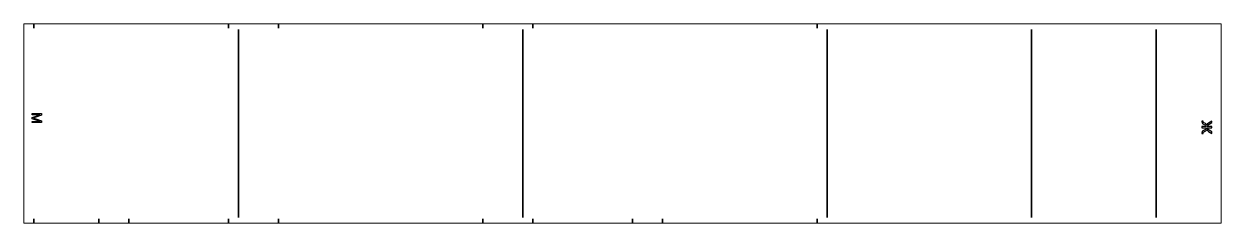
# Model space of a CAD drawing. Header units: millimetres. Extents: x -548 to 652, y -228 to -28.
import ezdxf

# ---------------------------------------------------------------- set-up
doc = ezdxf.new("R2010")
doc.units = ezdxf.units.MM
doc.header["$MEASUREMENT"] = 0
doc.layers.add('layer 1', color=7, linetype='Continuous')
doc.layers.add('layer 2', color=7, linetype='Continuous')

msp = doc.modelspace()

# ---------------------------------------------------------------- linework, layer by layer
at = {"layer": 'layer 1', "lineweight": 35}
for points in [[(-538.0811, -32.7053), (-538.0811, -32.7053), (-538.0811, -28.4196), (-538.0811, -28.4196)], [(-343.0813, -32.7053), (-343.0813, -32.7053), (-343.0813, -28.4196), (-343.0813, -28.4196)], [(-333.0811, -222.6985), (-333.0811, -222.6985), (-333.0811, -34.1338), (-333.0811, -34.1338)], [(-293.0814, -32.7053), (-293.0814, -32.7053), (-293.0814, -28.4196), (-293.0814, -28.4196)], [(-88.0814, -32.7053), (-88.0814, -32.7053), (-88.0814, -28.4196), (-88.0814, -28.4196)], [(-48.081, -34.1338), (-48.081, -34.1338), (-48.081, -222.6985), (-48.081, -222.6985)], [(-38.0815, -32.7053), (-38.0815, -32.7053), (-38.0815, -28.4196), (-38.0815, -28.4196)], [(246.9185, -32.7053), (246.9185, -32.7053), (246.9185, -28.4196), (246.9185, -28.4196)], [(256.9187, -34.1338), (256.9187, -34.1338), (256.9187, -222.6985), (256.9187, -222.6985)], [(461.9185, -34.1338), (461.9185, -34.1338), (461.9185, -222.6985), (461.9185, -222.6985)], [(586.9183, -34.1338), (586.9183, -34.1338), (586.9183, -222.6985), (586.9183, -222.6985)], [(-538.0811, -228.4124), (-538.0811, -228.4124), (-538.0811, -224.1269), (-538.0811, -224.1269)], [(-473.0812, -228.4124), (-473.0812, -228.4124), (-473.0812, -224.1269), (-473.0812, -224.1269)], [(-443.081, -228.4124), (-443.081, -228.4124), (-443.081, -224.1269), (-443.081, -224.1269)], [(-343.0813, -228.4124), (-343.0813, -228.4124), (-343.0813, -224.1269), (-343.0813, -224.1269)], [(-293.0814, -228.4124), (-293.0814, -228.4124), (-293.0814, -224.1269), (-293.0814, -224.1269)], [(-88.0814, -228.4124), (-88.0814, -228.4124), (-88.0814, -224.1269), (-88.0814, -224.1269)], [(-38.0815, -228.4124), (-38.0815, -228.4124), (-38.0815, -224.1269), (-38.0815, -224.1269)], [(61.9182, -228.4124), (61.9182, -228.4124), (61.9182, -224.1269), (61.9182, -224.1269)], [(91.9186, -228.4124), (91.9186, -228.4124), (91.9186, -224.1269), (91.9186, -224.1269)], [(246.9185, -228.4124), (246.9185, -228.4124), (246.9185, -224.1269), (246.9185, -224.1269)]]:
    msp.add_open_spline(points, degree=3, dxfattribs=at)
at = {"layer": 'layer 1', "color": 250}
for points, knots in [([(-540, -127.521), (-540, -127.521), (-530.4671, -127.521), (-530.4671, -127.521), (-530.4671, -127.521), (-530.4671, -127.521), (-530.4671, -125.6455), (-530.4671, -125.6455), (-530.4671, -125.6455), (-530.4671, -125.6455), (-537.2151, -123.4089), (-537.2151, -123.4089), (-537.2151, -123.4089), (-537.8431, -123.202), (-538.3136, -123.0523), (-538.6265, -122.9577), (-538.6265, -122.9577), (-538.2803, -122.8498), (-537.7699, -122.6803), (-537.0976, -122.4514), (-537.0976, -122.4514), (-537.0976, -122.4514), (-530.4671, -120.1752), (-530.4671, -120.1752), (-530.4671, -120.1752), (-530.4671, -120.1752), (-530.4671, -118.5), (-530.4671, -118.5), (-530.4671, -118.5), (-530.4671, -118.5), (-540, -118.5), (-540, -118.5), (-540, -118.5), (-540, -118.5), (-540, -119.7019), (-540, -119.7019), (-540, -119.7019), (-540, -119.7019), (-532.0249, -119.7019), (-532.0249, -119.7019), (-532.0249, -119.7019), (-532.0249, -119.7019), (-540, -122.4624), (-540, -122.4624), (-540, -122.4624), (-540, -122.4624), (-540, -123.5895), (-540, -123.5895), (-540, -123.5895), (-540, -123.5895), (-531.8785, -126.3191), (-531.8785, -126.3191), (-531.8785, -126.3191), (-531.8785, -126.3191), (-540, -126.3191), (-540, -126.3191), (-540, -126.3191), (-540, -126.3191), (-540, -127.521), (-540, -127.521)], [0, 0, 0, 0, 0.0625, 0.0625, 0.0625, 0.0625, 0.125, 0.125, 0.125, 0.125, 0.1875, 0.1875, 0.1875, 0.1875, 0.25, 0.25, 0.25, 0.25, 0.3125, 0.3125, 0.3125, 0.3125, 0.375, 0.375, 0.375, 0.375, 0.4375, 0.4375, 0.4375, 0.4375, 0.5, 0.5, 0.5, 0.5, 0.5625, 0.5625, 0.5625, 0.5625, 0.625, 0.625, 0.625, 0.625, 0.6875, 0.6875, 0.6875, 0.6875, 0.75, 0.75, 0.75, 0.75, 0.8125, 0.8125, 0.8125, 0.8125, 0.875, 0.875, 0.875, 0.875, 1, 1, 1, 1]), ([(632.7593, -131.5466), (632.7593, -131.5466), (637.1252, -131.5466), (637.1252, -131.5466), (637.1252, -131.5466), (637.1252, -130.9088), (637.0046, -130.4722), (636.766, -130.2322), (636.766, -130.2322), (636.5272, -129.9945), (635.9687, -129.6927), (635.0858, -129.3247), (635.0858, -129.3247), (634.43, -129.055), (633.9689, -128.8333), (633.7001, -128.655), (633.7001, -128.655), (633.429, -128.479), (633.2041, -128.2275), (633.0211, -127.9006), (633.0211, -127.9006), (632.838, -127.5738), (632.7453, -127.2149), (632.7453, -126.8263), (632.7453, -126.8263), (632.7453, -126.4011), (632.7499, -126.136), (632.7593, -126.0331), (632.7593, -126.0331), (632.7593, -126.0331), (633.8994, -126.0331), (633.8994, -126.0331), (633.8994, -126.0331), (633.8994, -126.0743), (633.897, -126.1588), (633.8924, -126.2868), (633.8924, -126.2868), (633.8878, -126.4309), (633.8855, -126.5177), (633.8855, -126.5474), (633.8855, -126.5474), (633.8855, -126.9635), (633.9875, -127.272), (634.1914, -127.4709), (634.1914, -127.4709), (634.3953, -127.6766), (634.831, -127.9121), (635.4983, -128.1749), (635.4983, -128.1749), (636.2214, -128.4607), (636.7127, -128.7075), (636.9745, -128.9178), (636.9745, -128.9178), (637.2364, -129.1259), (637.4519, -129.4299), (637.6257, -129.8276), (637.6257, -129.8276), (637.8064, -129.183), (638.3974, -128.5613), (639.4008, -127.9578), (639.4008, -127.9578), (639.4008, -127.9578), (642.7146, -125.9371), (642.7146, -125.9371), (642.7146, -125.9371), (642.7146, -125.9371), (642.7146, -127.5441), (642.7146, -127.5441), (642.7146, -127.5441), (642.7146, -127.5441), (640.0172, -129.1899), (640.0172, -129.1899), (640.0172, -129.1899), (639.2988, -129.6265), (638.7937, -129.9945), (638.4994, -130.2916), (638.4994, -130.2916), (638.2051, -130.5888), (638.0567, -131.0071), (638.0567, -131.5466), (638.0567, -131.5466), (638.0567, -131.5466), (642.7146, -131.5466), (642.7146, -131.5466), (642.7146, -131.5466), (642.7146, -131.5466), (642.7146, -132.8769), (642.7146, -132.8769), (642.7146, -132.8769), (642.7146, -132.8769), (638.0567, -132.8769), (638.0567, -132.8769), (638.0567, -132.8769), (638.0567, -133.3044), (638.1703, -133.6815), (638.3997, -134.0107), (638.3997, -134.0107), (638.6291, -134.3376), (639.1227, -134.7193), (639.8804, -135.1559), (639.8804, -135.1559), (639.8804, -135.1559), (640.0149, -135.2382), (640.0149, -135.2382), (640.0149, -135.2382), (640.0149, -135.2382), (642.7146, -136.8863), (642.7146, -136.8863), (642.7146, -136.8863), (642.7146, -136.8863), (642.7146, -138.5001), (642.7146, -138.5001), (642.7146, -138.5001), (642.7146, -138.5001), (639.4008, -136.4771), (639.4008, -136.4771), (639.4008, -136.4771), (638.3927, -135.8599), (637.8018, -135.2336), (637.6257, -134.5981), (637.6257, -134.5981), (637.4797, -134.9524), (637.285, -135.2405), (637.0417, -135.4622), (637.0417, -135.4622), (636.7984, -135.6862), (636.2839, -135.9514), (635.5007, -136.2599), (635.5007, -136.2599), (634.787, -136.5411), (634.3397, -136.7834), (634.1589, -136.9845), (634.1589, -136.9845), (633.9758, -137.1857), (633.8855, -137.4829), (633.8855, -137.8806), (633.8855, -137.8806), (633.8855, -137.8806), (633.8994, -138.4041), (633.8994, -138.4041), (633.8994, -138.4041), (633.8994, -138.4041), (632.7593, -138.4041), (632.7593, -138.4041), (632.7593, -138.4041), (632.7499, -138.3538), (632.7453, -138.1046), (632.7453, -137.652), (632.7453, -137.652), (632.7453, -137.2223), (632.8357, -136.8497), (633.0141, -136.5342), (633.0141, -136.5342), (633.1926, -136.2188), (633.4173, -135.9719), (633.6862, -135.7913), (633.6862, -135.7913), (633.9573, -135.613), (634.4231, -135.3845), (635.0882, -135.1033), (635.0882, -135.1033), (635.9827, -134.7307), (636.5435, -134.4267), (636.7705, -134.1935), (636.7705, -134.1935), (636.9976, -133.9581), (637.1158, -133.5192), (637.1252, -132.8769), (637.1252, -132.8769), (637.1252, -132.8769), (632.7593, -132.8769), (632.7593, -132.8769), (632.7593, -132.8769), (632.7593, -132.8769), (632.7593, -131.5466), (632.7593, -131.5466)], [0, 0, 0, 0, 0.022222222, 0.022222222, 0.022222222, 0.022222222, 0.044444444, 0.044444444, 0.044444444, 0.044444444, 0.066666667, 0.066666667, 0.066666667, 0.066666667, 0.088888889, 0.088888889, 0.088888889, 0.088888889, 0.111111111, 0.111111111, 0.111111111, 0.111111111, 0.133333333, 0.133333333, 0.133333333, 0.133333333, 0.155555556, 0.155555556, 0.155555556, 0.155555556, 0.177777778, 0.177777778, 0.177777778, 0.177777778, 0.2, 0.2, 0.2, 0.2, 0.222222222, 0.222222222, 0.222222222, 0.222222222, 0.244444444, 0.244444444, 0.244444444, 0.244444444, 0.266666667, 0.266666667, 0.266666667, 0.266666667, 0.288888889, 0.288888889, 0.288888889, 0.288888889, 0.311111111, 0.311111111, 0.311111111, 0.311111111, 0.333333333, 0.333333333, 0.333333333, 0.333333333, 0.355555556, 0.355555556, 0.355555556, 0.355555556, 0.377777778, 0.377777778, 0.377777778, 0.377777778, 0.4, 0.4, 0.4, 0.4, 0.422222222, 0.422222222, 0.422222222, 0.422222222, 0.444444444, 0.444444444, 0.444444444, 0.444444444, 0.466666667, 0.466666667, 0.466666667, 0.466666667, 0.488888889, 0.488888889, 0.488888889, 0.488888889, 0.511111111, 0.511111111, 0.511111111, 0.511111111, 0.533333333, 0.533333333, 0.533333333, 0.533333333, 0.555555556, 0.555555556, 0.555555556, 0.555555556, 0.577777778, 0.577777778, 0.577777778, 0.577777778, 0.6, 0.6, 0.6, 0.6, 0.622222222, 0.622222222, 0.622222222, 0.622222222, 0.644444444, 0.644444444, 0.644444444, 0.644444444, 0.666666667, 0.666666667, 0.666666667, 0.666666667, 0.688888889, 0.688888889, 0.688888889, 0.688888889, 0.711111111, 0.711111111, 0.711111111, 0.711111111, 0.733333333, 0.733333333, 0.733333333, 0.733333333, 0.755555556, 0.755555556, 0.755555556, 0.755555556, 0.777777778, 0.777777778, 0.777777778, 0.777777778, 0.8, 0.8, 0.8, 0.8, 0.822222222, 0.822222222, 0.822222222, 0.822222222, 0.844444444, 0.844444444, 0.844444444, 0.844444444, 0.866666667, 0.866666667, 0.866666667, 0.866666667, 0.888888889, 0.888888889, 0.888888889, 0.888888889, 0.911111111, 0.911111111, 0.911111111, 0.911111111, 0.933333333, 0.933333333, 0.933333333, 0.933333333, 0.955555556, 0.955555556, 0.955555556, 0.955555556, 1, 1, 1, 1])]:
    msp.add_open_spline(points, degree=3, knots=knots, dxfattribs=at)
at = {"layer": 'layer 2', "color": 20, "lineweight": 20}
msp.add_lwpolyline([(-548.1, -228.4052), (651.9, -228.4052), (651.9, -28.4124), (-548.1, -28.4124), (-548.1, -228.4052)], close=True, dxfattribs=at)

doc.saveas('drawing.dxf')
